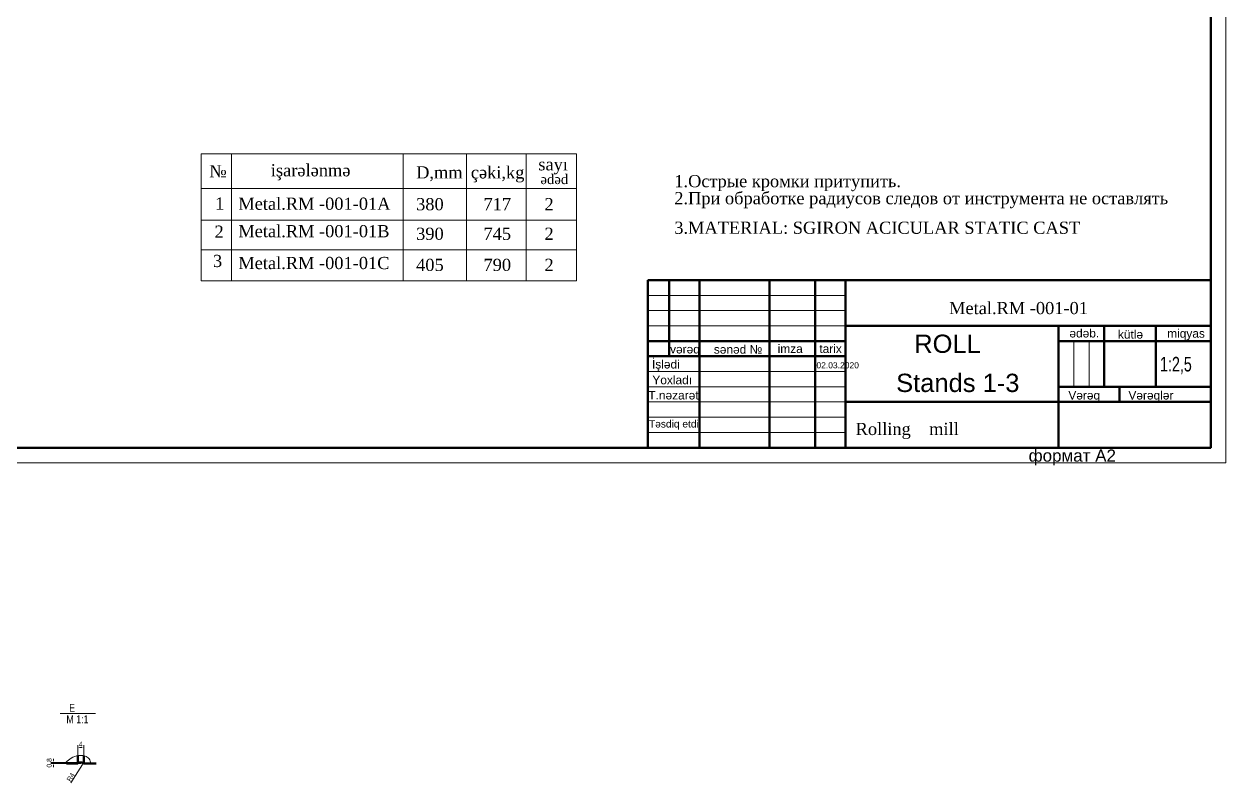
# Model space of a CAD drawing. Header units: millimetres. Extents: x -954 to 34898, y -2134 to 12006.
# Drawn here: x 11988 to 12976, y 1019 to 1643 of the extents above; entities that cross this region are included whole.
import ezdxf

# ---------------------------------------------------------------- set-up
doc = ezdxf.new("R2010")
doc.units = ezdxf.units.MM
doc.header["$LTSCALE"] = 3
doc.layers.add('контурная', color=7, linetype='Continuous', lineweight=50)
doc.layers.add('тонкая', color=7, linetype='Continuous', lineweight=20)
doc.styles.add('s1v2.5', font='arial.ttf', dxfattribs={"width": 0.7, "height": 2.5})
doc.styles.add('s2.5v4', font='times.ttf', dxfattribs={"height": 10})
doc.styles.add('s3v2.5', font='arial.ttf', dxfattribs={"width": 0.8, "height": 7.5})
doc.styles.add('s4v4', font='arial.ttf', dxfattribs={"height": 16})
doc.styles.get("Standard").update_dxf_attribs({"font": 'arial.ttf'})
doc.dimstyles.new('s1v4', dxfattribs={"dimtxt": 4, "dimasz": 1.5, "dimexe": 2, "dimexo": 0, "dimgap": 0.7, "dimtad": 1, "dimtxsty": 'Standard', "dimcen": 2.5, "dimadec": 0, "dimazin": 0, "dimtfac": 1, "dimtix": 1, "dimtmove": 0, "dimatfit": 3, "dimfxl": 1, "dimlwd": -1, "dimlwe": 20, "dimarcsym": 0})

# ---------------------------------------------------------------- blocks, each defined once
blk = doc.blocks.new('*D90')
at = {"layer": 'Defpoints', "color": 0, "transparency": 16777216}
for p in [(12034.55, 1032.35), (12036.67, 1035.75)]:
    blk.add_point(p, dxfattribs=at)
at = {"layer": 'тонкая', "color": 0, "transparency": 16777216}
blk.add_line((12026.52, 1019.47), (12035.88, 1034.48), dxfattribs=at)
blk.add_solid([(12035.66, 1034.61), (12036.09, 1034.34), (12036.67, 1035.75)], dxfattribs=at)
at = {"layer": 'тонкая', "color": 0, "transparency": 16777216, "insert": (12026.3, 1024.22), "char_height": 4, "attachment_point": 5, "rotation": 58.05905}
blk.add_mtext('R4', dxfattribs=at)
blk = doc.blocks.new('*D91')
at = {"layer": 'Defpoints', "color": 0, "transparency": 16777216}
for p in [(12036.95, 1048.57), (12032.15, 1040.26), (12036.95, 1040.26)]:
    blk.add_point(p, dxfattribs=at)
at = {"layer": 'тонкая', "color": 0, "lineweight": 20, "transparency": 16777216}
for p, q in [((12032.15, 1040.26), (12032.15, 1050.57)), ((12036.95, 1040.26), (12036.95, 1050.57))]:
    blk.add_line(p, q, dxfattribs=at)
at = {"layer": 'тонкая', "color": 0, "transparency": 16777216}
blk.add_line((12033.65, 1048.57), (12035.45, 1048.57), dxfattribs=at)
for points in [[(12033.65, 1048.82), (12033.65, 1048.32), (12032.15, 1048.57)], [(12035.45, 1048.82), (12035.45, 1048.32), (12036.95, 1048.57)]]:
    blk.add_solid(points, dxfattribs=at)
at = {"layer": 'тонкая', "color": 0, "transparency": 16777216, "insert": (12034.55, 1051.27), "char_height": 4, "attachment_point": 5}
blk.add_mtext('4', dxfattribs=at)
blk = doc.blocks.new('*D92')
at = {"layer": 'Defpoints', "color": 0, "transparency": 16777216}
for p in [(12012.08, 1036.35), (12034.55, 1036.35), (12034.55, 1035.55)]:
    blk.add_point(p, dxfattribs=at)
at = {"layer": 'тонкая', "color": 0, "transparency": 16777216}
for p, q in [((12012.08, 1037.85), (12012.08, 1039.35)), ((12012.08, 1035.55), (12012.08, 1036.35)), ((12012.08, 1034.05), (12012.08, 1032.55))]:
    blk.add_line(p, q, dxfattribs=at)
at = {"layer": 'тонкая', "color": 0, "lineweight": 20, "transparency": 16777216}
for p, q in [((12034.55, 1036.35), (12010.08, 1036.35)), ((12034.55, 1035.55), (12010.08, 1035.55))]:
    blk.add_line(p, q, dxfattribs=at)
at = {"layer": 'тонкая', "color": 0, "transparency": 16777216}
for points in [[(12011.83, 1037.85), (12012.33, 1037.85), (12012.08, 1036.35)], [(12011.83, 1034.05), (12012.33, 1034.05), (12012.08, 1035.55)]]:
    blk.add_solid(points, dxfattribs=at)
at = {"layer": 'тонкая', "color": 0, "transparency": 16777216, "insert": (12008.98, 1035.95), "char_height": 4, "attachment_point": 5, "rotation": 90}
blk.add_mtext('0,8', dxfattribs=at)

msp = doc.modelspace()

# ---------------------------------------------------------------- linework, layer by layer
at = {"layer": 'контурная'}
for p, q in [((12500.553, 1432.235), (12500.553, 1294.735)), ((12500.553, 1432.235), (12963.053, 1432.235)), ((12500.553, 1432.235), (12663.053, 1432.235)), ((12963.053, 1432.235), (12500.553, 1432.235)), ((12500.553, 1432.235), (12663.053, 1432.235)), ((12963.053, 1432.235), (12500.553, 1432.235)), ((12518.053, 1432.235), (12518.053, 1369.735)), ((12543.053, 1432.235), (12543.053, 1294.735)), ((12600.553, 1432.235), (12543.053, 1432.235)), ((12600.553, 1432.235), (12543.053, 1432.235)), ((12600.553, 1432.235), (12600.553, 1294.735)), ((12963.053, 1432.235), (12963.053, 1294.735)), ((12663.053, 1394.735), (12963.053, 1394.735)), ((12500.553, 1382.235), (12663.053, 1382.235)), ((12663.053, 1382.235), (12663.053, 1369.735)), ((12663.053, 1369.735), (12500.553, 1369.735)), ((12888.053, 1344.735), (12888.053, 1338.485)), ((12888.053, 1338.485), (12888.053, 1332.235)), ((12032.153, 1035.554), (12032.153, 1041.751)), ((12036.953, 1035.554), (12036.953, 1041.668)), ((12022.943, 1035.554), (12032.153, 1035.554)), ((12032.153, 1035.554), (12022.943, 1035.554)), ((12034.553, 1036.354), (12034.553, 1035.554)), ((12036.953, 1035.554), (12047.091, 1035.554))]:
    msp.add_line(p, q, dxfattribs=at)
msp.add_lwpolyline([(11540.553, 2319.735), (12963.053, 2319.735), (12963.053, 1294.735), (11540.553, 1294.735), (11540.553, 2319.735)], close=True, dxfattribs=at)
for points in [[(12638.053, 1432.235), (12638.053, 1294.735)], [(12663.053, 1432.235), (12663.053, 1294.735)], [(12838.053, 1294.735), (12838.053, 1394.735)], [(12875.553, 1394.735), (12875.553, 1344.735)], [(12918.053, 1394.735), (12918.053, 1344.735)], [(12963.053, 1382.235), (12838.053, 1382.235)], [(12963.053, 1344.735), (12838.053, 1344.735)], [(12663.053, 1332.235), (12963.053, 1332.235)], [(12500.553, 1294.735), (12963.053, 1294.735)]]:
    msp.add_lwpolyline(points, dxfattribs=at)
msp.add_arc((12034.553, 1032.354), 4, 53.130102, 126.869898, dxfattribs=at)
at = {"layer": 'тонкая'}
for p, q in [((12133.617, 1536.097), (12442.01, 1536.097)), ((12133.617, 1536.097), (12133.617, 1431.654)), ((12158.517, 1536.097), (12158.517, 1431.654)), ((12299.565, 1536.097), (12299.565, 1431.654)), ((12351.597, 1536.097), (12351.597, 1431.654)), ((12400.441, 1536.097), (12400.441, 1431.654)), ((12442.01, 1536.097), (12442.01, 1431.654)), ((12133.617, 1507.612), (12442.01, 1507.612)), ((12133.617, 1481.477), (12442.01, 1481.477)), ((12133.617, 1457.181), (12442.01, 1457.181)), ((12500.553, 1432.235), (12963.053, 1432.235)), ((12133.617, 1431.654), (12442.01, 1431.654)), ((12500.553, 1419.735), (12663.053, 1419.735)), ((12500.553, 1407.235), (12663.053, 1407.235)), ((12500.553, 1407.235), (12663.053, 1407.235)), ((12500.553, 1394.735), (12663.053, 1394.735)), ((12850.553, 1344.735), (12850.553, 1382.235)), ((12863.053, 1344.735), (12863.053, 1382.235)), ((12663.053, 1357.235), (12500.553, 1357.235)), ((12663.053, 1344.735), (12500.553, 1344.735)), ((12663.053, 1344.735), (12500.553, 1344.735)), ((12663.053, 1344.735), (12500.553, 1344.735)), ((12663.053, 1332.235), (12500.553, 1332.235)), ((12663.053, 1332.235), (12500.553, 1332.235)), ((12663.053, 1319.735), (12500.553, 1319.735)), ((12663.053, 1307.235), (12500.553, 1307.235)), ((12017.527, 1076.378), (12046.696, 1076.378))]:
    msp.add_line(p, q, dxfattribs=at)
msp.add_lwpolyline([(11490.553, 2332.235), (12975.553, 2332.235), (12975.553, 1282.235), (11490.553, 1282.235), (11490.553, 2332.235)], dxfattribs=at)
at = {"layer": 'тонкая', "start_tangent": (-1, 0), "end_tangent": (1, 0)}
msp.add_spline([(12022.943, 1035.554), (12027.903, 1040.514), (12033.518, 1042.019), (12039.071, 1041.173), (12041.881, 1038.363), (12043.538, 1035.554)], degree=3, dxfattribs=at)

# ---------------------------------------------------------------- texts
at = {"layer": 'контурная', "style": 's3v2.5', "width": 0.8}
for s, p in [('E', (12025.006, 1077.871)), ('M 1:1', (12022.762, 1068.537))]:
    msp.add_text(s, height=6.5, dxfattribs=at).set_placement(p)
at = {"layer": 'тонкая'}
for s, height, style, p in [('№', 10, 's2.5v4', (12140.107, 1516.666)), ('      işarələnmə', 10, 's2.5v4', (12168.094, 1517.486)), ('D,mm', 10, 's2.5v4', (12310.125, 1515.768)), ('çəki,kg', 10, 's2.5v4', (12355.064, 1515.768)), ('sayı', 10, 's2.5v4', (12410.52, 1522.397)), ('ədəd', 8, 's2.5v4', (12412.287, 1511.137)), ('1.Острые кромки притупить.                                                                                            ', 10, 's2.5v4', (12522.253, 1508.582)), ('2.При обработке радиусов следов от инструмента не оставлять', 10, 's2.5v4', (12522.253, 1494.582)), ('1', 10, 's2.5v4', (12144.944, 1490.227)), ('    Metal.RM -001-01A', 10, 's2.5v4', (12148.932, 1490.039)), ('380', 10, 's2.5v4', (12310.125, 1489.633)), ('717', 10, 's2.5v4', (12365.484, 1489.633)), ('2', 10, 's2.5v4', (12415.61, 1489.633)), ('2', 10, 's2.5v4', (12144.507, 1467.072)), ('    Metal.RM -001-01B', 10, 's2.5v4', (12148.932, 1467.476)), ('390', 10, 's2.5v4', (12310.125, 1465.337)), ('745', 10, 's2.5v4', (12365.484, 1465.337)), ('2', 10, 's2.5v4', (12415.61, 1465.337)), ('3.MATERIAL: SGIRON ACICULAR STATIC CAST', 10, 's2.5v4', (12522.253, 1470.307)), ('3', 10, 's2.5v4', (12143.195, 1443.043)), ('    Metal.RM -001-01C', 10, 's2.5v4', (12148.932, 1441.343)), ('405', 10, 's2.5v4', (12310.125, 1439.81)), ('790', 10, 's2.5v4', (12365.484, 1439.81)), ('2', 10, 's2.5v4', (12415.61, 1439.81)), ('    Metal.RM -001-01', 10, 's2.5v4', (12732.956, 1404.342)), ('ədəb.', 7, 's4v4', (12846.919, 1385.195)), ('ROLL', 15, 's4v4', (12719.376, 1372.553)), ('kütlə', 7, 's4v4', (12886.807, 1384.27)), ('miqyas', 7, 's4v4', (12927.256, 1385.039)), ('vərəq', 7, 's4v4', (12518.793, 1372.069)), ('sənəd №', 7, 's4v4', (12554.764, 1371.904)), ('imza     tarix', 7, 's4v4', (12607.206, 1372.488)), ('İşlədi', 7, 's4v4', (12503.915, 1359.726)), ('02.03.2020', 5, 's4v4', (12639.024, 1359.866)), ('Yoxladı', 7, 's4v4', (12504.214, 1346.801)), ('Stands 1-3', 15, 's4v4', (12704.549, 1340.435)), ('T.nəzarət', 7, 's4v4', (12500.929, 1334.294)), ('Vərəq', 7, 's4v4', (12846.053, 1334.261)), ('Vərəqlər', 7, 's4v4', (12895.403, 1334.261)), ('Təsdiq etdi', 6, 's4v4', (12501.401, 1311.288)), ('Rolling    mill  ', 10, 's2.5v4', (12671.272, 1305.106)), ('формат А2', 10, 's4v4', (12813.412, 1283.241))]:
    msp.add_text(s, height=height, dxfattribs=dict(at, style=style)).set_placement(p)
at = {"layer": 'тонкая', "style": 's1v2.5', "width": 0.7}
msp.add_text('1:2,5', height=12, dxfattribs=at).set_placement((12921.383, 1357.297))

# ---------------------------------------------------------------- dimensions: what is measured, and where the dimension line sits
at = {"layer": 'тонкая'}
dim = msp.add_linear_dim(base=(12036.953, 1048.57), p1=(12032.153, 1040.255), p2=(12036.953, 1040.255), text='4', dimstyle='s1v4', dxfattribs=at)
dim.commit()
dim.dimension.update_dxf_attribs({"geometry": '*D91', "text_midpoint": (12034.553, 1051.27)})
dim = msp.add_linear_dim(base=(12012.083, 1036.354), p1=(12034.553, 1035.554), p2=(12034.553, 1036.354), angle=90, dimstyle='s1v4', dxfattribs=at)
dim.commit()
dim.dimension.update_dxf_attribs({"geometry": '*D92', "text_midpoint": (12008.979, 1035.954)})
dim = msp.add_radius_dim(center=(12034.553, 1032.354), mpoint=(12036.669, 1035.748), dimstyle='s1v4', dxfattribs=at)
dim.commit()
dim.dimension.update_dxf_attribs({"geometry": '*D90', "text_midpoint": (12028.593, 1022.795), "dimtype": 164})

doc.saveas('drawing.dxf')
